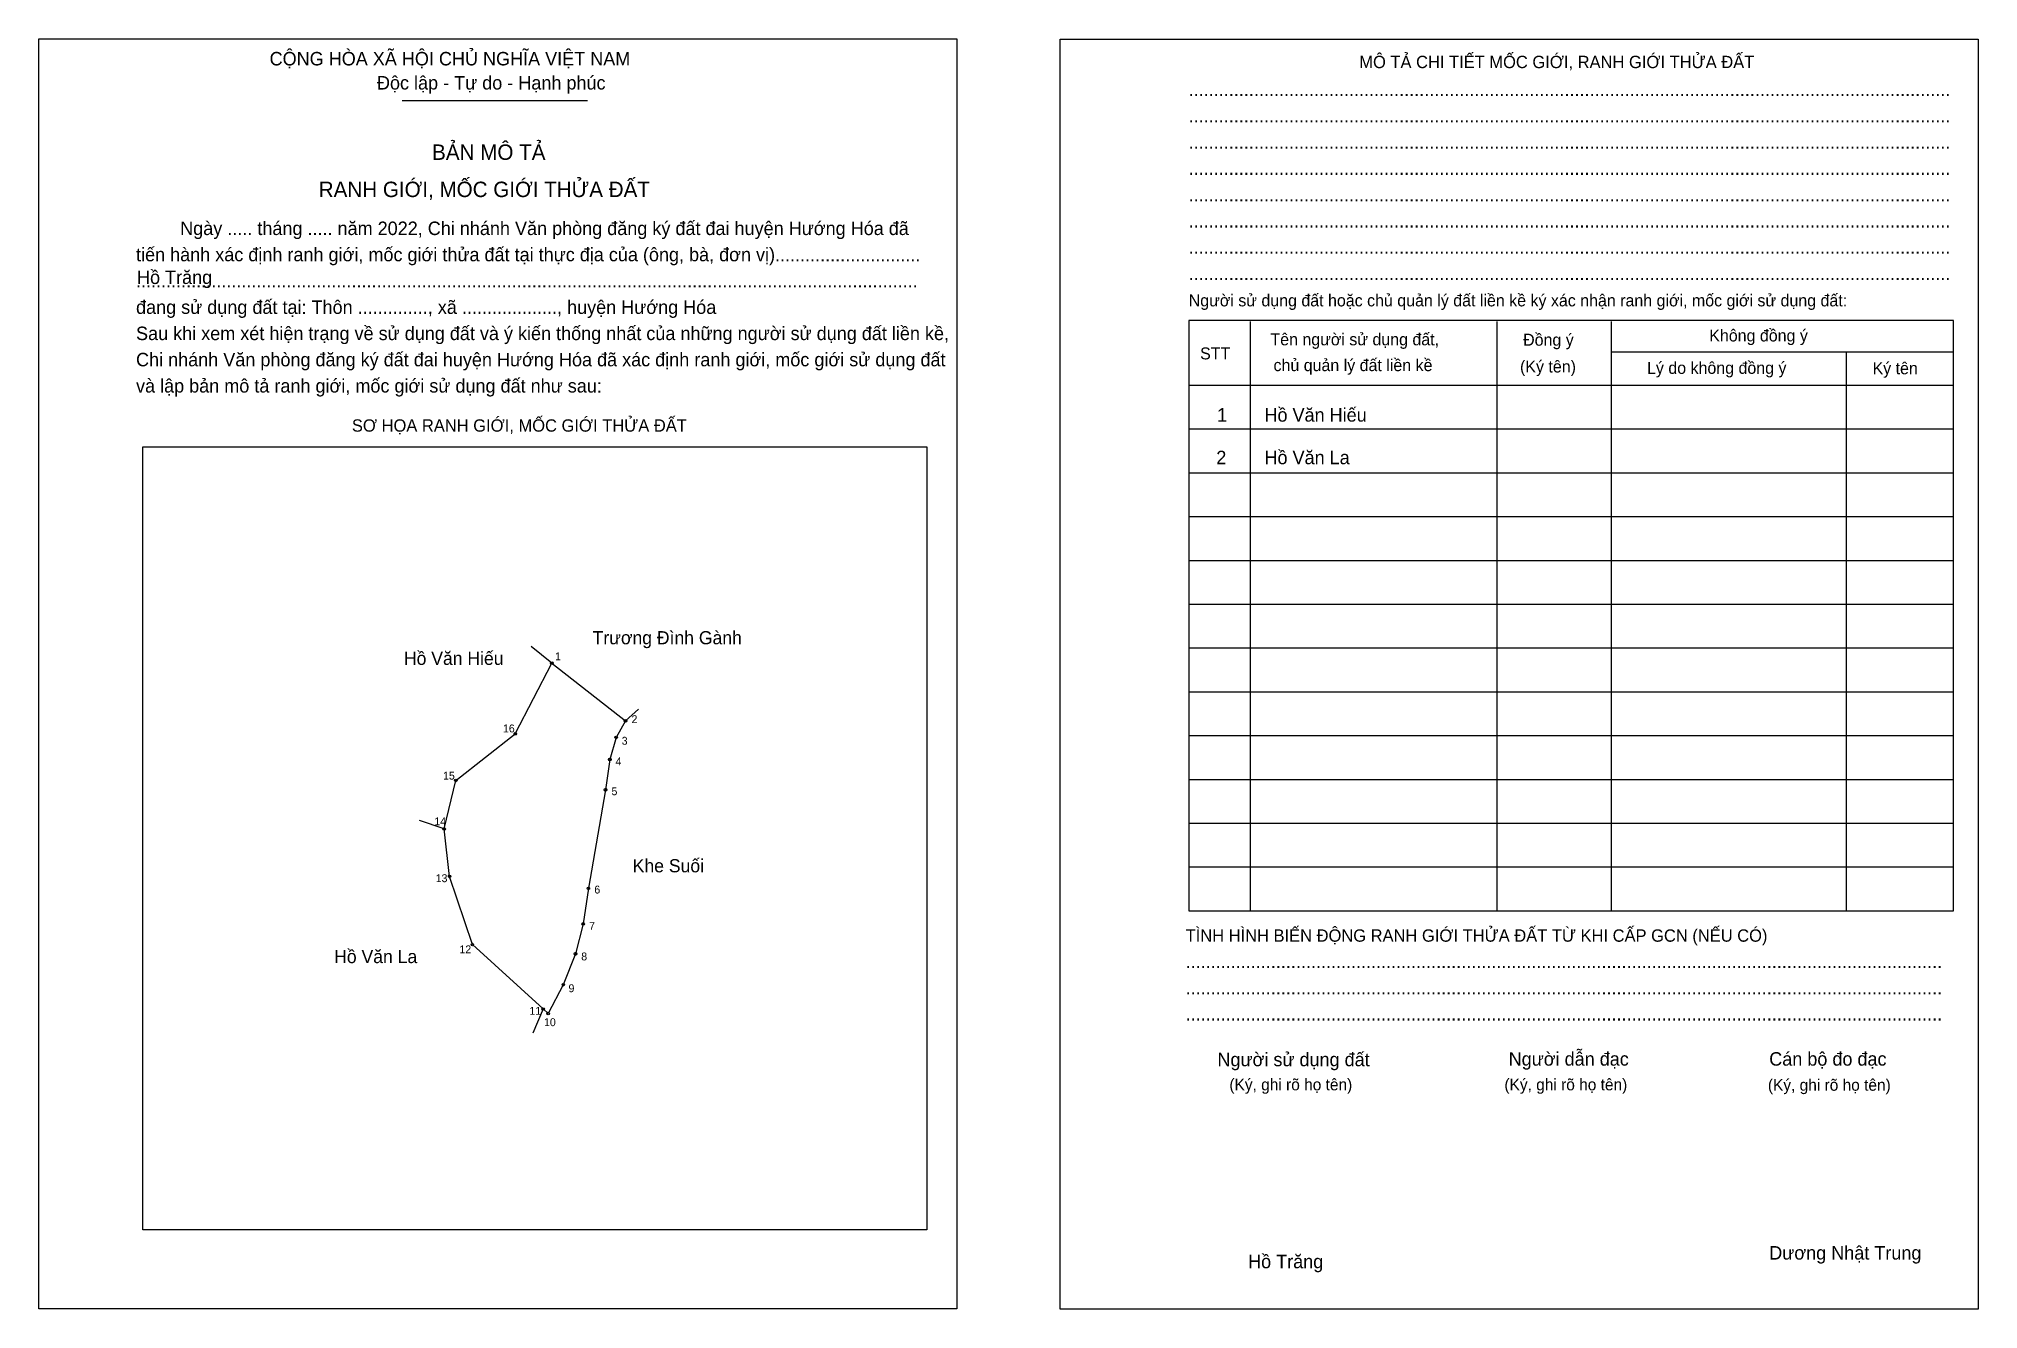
# Model space of a CAD drawing. Extents: x 543923 to 544929, y 1838345 to 1839004.
import ezdxf

# ---------------------------------------------------------------- set-up
doc = ezdxf.new("R2010")
doc.units = 0
for name, color, linetype in [('Level 1', 7, 'Continuous'), ('Level 10', 7, 'Continuous'), ('Level 11', 7, 'Continuous'), ('Level 2', 7, 'Continuous'), ('Level 25', 7, 'Continuous'), ('Level 27', 7, 'Continuous'), ('Level 36', 7, 'Continuous'), ('Level 52', 7, 'Continuous'), ('Level 55', 7, 'Continuous'), ('Level 6', 7, 'Continuous'), ('Level 9', 7, 'Continuous')]:
    doc.layers.add(name, color=color, linetype=linetype)

msp = doc.modelspace()

# ---------------------------------------------------------------- linework, layer by layer
at = {"layer": 'Level 1'}
for p, q in [((543922.9, 1839003.6), (543922.9, 1839003.6)), ((544452.9, 1839003.4), (544452.9, 1839003.4)), ((544111.4, 1838971.6), (544207.7, 1838971.6)), ((544551.4, 1838856.9), (544551.4, 1838551.3)), ((544679.5, 1838856.9), (544679.5, 1838551.3)), ((544738.8, 1838856.9), (544738.8, 1838551.3)), ((544738.8, 1838841.2), (544916.4, 1838841.2)), ((544860.8, 1838841.2), (544860.8, 1838551.3)), ((544519.6, 1838823.9), (544916.4, 1838823.9)), ((544519.6, 1838801.2), (544916.4, 1838801.2)), ((543977, 1838791.9), (543977, 1838791.9)), ((544519.6, 1838778.5), (544916.4, 1838778.5)), ((544519.6, 1838755.8), (544916.4, 1838755.8)), ((544519.6, 1838733), (544916.4, 1838733)), ((544519.6, 1838710.3), (544916.4, 1838710.3)), ((544519.6, 1838687.6), (544916.4, 1838687.6)), ((544519.6, 1838664.9), (544916.4, 1838664.9)), ((544519.6, 1838642.2), (544916.4, 1838642.2)), ((544519.6, 1838619.4), (544916.4, 1838619.4)), ((544519.6, 1838596.7), (544916.4, 1838596.7)), ((544519.6, 1838574), (544916.4, 1838574)), ((544383.7, 1838385.7), (544383.7, 1838385.7)), ((544399.3, 1838344.8), (544399.3, 1838344.8)), ((544929.2, 1838344.6), (544929.2, 1838344.6))]:
    msp.add_line(p, q, dxfattribs=at)
for points in [[(544916.4, 1838857.5), (544519.6, 1838857.5), (544519.6, 1838551.3), (544916.4, 1838551.3)], [(543977, 1838791.9), (544383.7, 1838791.9), (544383.7, 1838385.7), (543977, 1838385.7)]]:
    msp.add_lwpolyline(points, close=True, dxfattribs=at)
at = {"layer": 'Level 10'}
msp.add_line((544227.4, 1838649.8), (544234.1, 1838655.8), dxfattribs=at)
msp.add_lwpolyline([(544170.2, 1838643), (544189.1, 1838679.7), (544227.4, 1838649.8), (544222.5, 1838641.2), (544219.2, 1838629.7), (544217, 1838614), (544208.1, 1838562.9), (544205.4, 1838544.4), (544201.4, 1838528.9), (544195.1, 1838512.9), (544187.2, 1838497.9), (544184.6, 1838500.3), (544147.9, 1838533.7), (544136.1, 1838569.1), (544133.3, 1838593.7), (544139.3, 1838618.9)], close=True, dxfattribs=at)
at = {"layer": 'Level 11'}
for centre in [(544189.1, 1838679.7), (544170.2, 1838643), (544170.2, 1838643), (544227.4, 1838649.8), (544222.5, 1838641.2), (544219.2, 1838629.7), (544139.3, 1838618.9), (544217, 1838614), (544133.3, 1838593.7), (544136.1, 1838569.1), (544208.1, 1838562.9), (544205.4, 1838544.4), (544147.9, 1838533.7), (544201.4, 1838528.9), (544195.1, 1838512.9), (544184.6, 1838500.3), (544187.2, 1838497.9)]:
    msp.add_circle(centre, 0.682, dxfattribs=at)
at = {"layer": 'Level 2'}
for points in [[(543922.9, 1839003.6), (544399.3, 1839003.6), (544399.3, 1838344.8), (543922.9, 1838344.8)], [(544452.9, 1839003.4), (544929.2, 1839003.4), (544929.2, 1838344.6), (544452.9, 1838344.6)]]:
    msp.add_lwpolyline(points, close=True, dxfattribs=at)
at = {"layer": 'Level 25'}
for p, q in [((544147.9, 1838533.7), (544184.6, 1838500.3)), ((544195.1, 1838512.9), (544187.2, 1838497.9))]:
    msp.add_line(p, q, dxfattribs=at)
at = {"layer": 'Level 27'}
for p, q in [((544189.1, 1838679.7), (544178.5, 1838688.3)), ((544133.3, 1838593.7), (544120.4, 1838598.1)), ((544184.6, 1838500.3), (544179.3, 1838487.7))]:
    msp.add_line(p, q, dxfattribs=at)

# ---------------------------------------------------------------- texts
at = {"layer": 'Level 1'}
for s, height, p in [('CỘNG HÒA XÃ HỘI CHỦ NGHĨA VIỆT NAM', 6.997, (544042.7, 1838989.8)), ('MÔ TẢ CHI TIẾT MỐC GIỚI, RANH GIỚI THỬA ĐẤT', 6.397, (544608.1, 1838988.4)), ('Độc lập - Tự do - Hạnh phúc', 6.997, (544098.4, 1838977.3)), ('........................................................................................................................................................', 6.9969, (544519.6, 1838973.9)), ('........................................................................................................................................................', 6.9969, (544519.6, 1838960.2)), ('BẢN MÔ TẢ', 8, (544127, 1838940.8)), ('........................................................................................................................................................', 6.9969, (544519.6, 1838946.6)), ('RANH GIỚI, MỐC GIỚI THỬA ĐẤT', 7.997, (544068.2, 1838921.5)), ('........................................................................................................................................................', 6.9969, (544519.6, 1838933)), ('........................................................................................................................................................', 6.9969, (544519.6, 1838919.3)), ('Ngày ..... tháng ..... năm 2022, Chi nhánh Văn phòng đăng ký đất đai huyện Hướng Hóa đã', 6.997, (543996.3, 1838901.8)), ('........................................................................................................................................................', 6.9969, (544519.6, 1838905.7)), ('tiến hành xác định ranh giới, mốc giới thửa đất tại thực địa của (ông, bà, đơn vị).............................', 6.9969, (543973.4, 1838888.2)), ('........................................................................................................................................................', 6.9969, (544519.6, 1838892.1)), ('............................................................................................................................................................', 6.9969, (543973.4, 1838874.6)), ('........................................................................................................................................................', 6.9969, (544519.6, 1838878.4)), ('đang sử dụng đất tại: Thôn .............., xã ..................., huyện Hướng Hóa', 6.997, (543973.4, 1838860.9)), ('Người sử dụng đất hoặc chủ quản lý đất liền kề ký xác nhận ranh giới, mốc giới sử dụng đất:', 6.198, (544519.6, 1838864.8)), ('Sau khi xem xét hiện trạng về sử dụng đất và ý kiến thống nhất của những người sử dụng đất liền kề,', 6.997, (543973.4, 1838847.3)), ('Tên người sử dụng đất,', 6.198, (544562, 1838844.6)), ('Đồng ý', 6.2, (544693.1, 1838844.4)), ('Không đồng ý', 6.198, (544789.7, 1838846.6)), ('Chi nhánh Văn phòng đăng ký đất đai huyện Hướng Hóa đã xác định ranh giới, mốc giới sử dụng đất', 6.997, (543973.4, 1838833.7)), ('STT', 6.2, (544525.5, 1838837.3)), ('chủ quản lý đất liền kề', 6.198, (544563.6, 1838831.2)), ('(Ký tên)', 6.2, (544691.5, 1838830.5)), ('Lý do không đồng ý', 6.198, (544757.4, 1838829.8)), ('Ký tên', 6.2, (544874.4, 1838829.6)), ('và lập bản mô tả ranh giới, mốc giới sử dụng đất như sau:', 6.997, (543973.4, 1838820.1)), ('SƠ HỌA RANH GIỚI, MỐC GIỚI THỬA ĐẤT', 6.397, (544085.4, 1838799.8)), ('TÌNH HÌNH BIẾN ĐỘNG RANH GIỚI THỬA ĐẤT TỪ KHI CẤP GCN (NẾU CÓ)', 6.397, (544518, 1838535.2)), ('.......................................................................................................................................................', 6.9969, (544518, 1838521.5)), ('.......................................................................................................................................................', 6.9969, (544518, 1838507.9)), ('.......................................................................................................................................................', 6.9969, (544518, 1838494.3)), ('Người sử dụng đất', 6.997, (544534.5, 1838470.6)), ('Người dẫn đạc', 6.997, (544685.6, 1838470.9)), ('Cán bộ đo đạc', 6.997, (544820.8, 1838470.9)), ('(Ký, ghi rõ họ tên)', 5.998, (544540.7, 1838458.1)), ('(Ký, ghi rõ họ tên)', 5.998, (544683.4, 1838458.1)), ('(Ký, ghi rõ họ tên)', 5.998, (544820.1, 1838457.9)), ('Dương Nhật Trung', 6.997, (544820.8, 1838370.3))]:
    msp.add_text(s, height=height, dxfattribs=at).set_placement(p)
at = {"layer": 'Level 36'}
for s, height, p in [('Trương Đình Gành', 6.816, (544210.3, 1838689.5)), ('Hồ Văn Hiếu', 6.816, (544112.4, 1838678.8)), ('Khe Suối', 6.82, (544231.1, 1838571.2)), ('Hồ Văn La', 6.82, (544076.2, 1838524.1))]:
    msp.add_text(s, height=height, dxfattribs=at).set_placement(p)
at = {"layer": 'Level 52'}
for s, height, p in [('1', 7, (544534.3, 1838805)), ('Hồ Văn Hiếu', 6.997, (544558.9, 1838805)), ('2', 7, (544533.9, 1838782.9)), ('Hồ Văn La', 7, (544558.9, 1838782.9))]:
    msp.add_text(s, height=height, dxfattribs=at).set_placement(p)
at = {"layer": 'Level 55'}
for s, p in [('1', (544189, 1838679.7)), ('16', (544169.9, 1838643)), ('2', (544227.3, 1838649.8)), ('3', (544222.4, 1838641.2)), ('4', (544219, 1838629.7)), ('15', (544139, 1838618.9)), ('5', (544216.8, 1838614)), ('14', (544133, 1838593.7)), ('13', (544135.8, 1838569.1)), ('6', (544207.9, 1838562.9)), ('7', (544205.3, 1838544.4)), ('12', (544147.5, 1838533.7)), ('8', (544201.3, 1838528.9)), ('9', (544194.9, 1838512.9)), ('11', (544184.3, 1838500.3)), ('10', (544186.9, 1838497.9))]:
    msp.add_text(s, height=0.454, dxfattribs=at).set_placement(p)
at = {"layer": 'Level 6'}
for p in [(543973.9, 1838876.4), (544550.4, 1838365.8)]:
    msp.add_text('Hồ Trăng', height=7, dxfattribs=at).set_placement(p)
at = {"layer": 'Level 9'}
for s, p in [('1', (544190.8, 1838681.2)), ('16', (544163.8, 1838643.8)), ('2', (544230.5, 1838648.6)), ('3', (544225.4, 1838637.4)), ('15', (544132.7, 1838619.3)), ('4', (544222.2, 1838626.7)), ('5', (544220.1, 1838611.2)), ('14', (544128.2, 1838595.6)), ('13', (544128.9, 1838566.1)), ('6', (544211.2, 1838560.2)), ('7', (544208.5, 1838541.4)), ('12', (544141.2, 1838529.2)), ('8', (544204.4, 1838525.5)), ('9', (544197.8, 1838509)), ('11', (544177.5, 1838497.3)), ('10', (544185.1, 1838491.4))]:
    msp.add_text(s, height=4.09, dxfattribs=at).set_placement(p)

doc.saveas('drawing.dxf')
